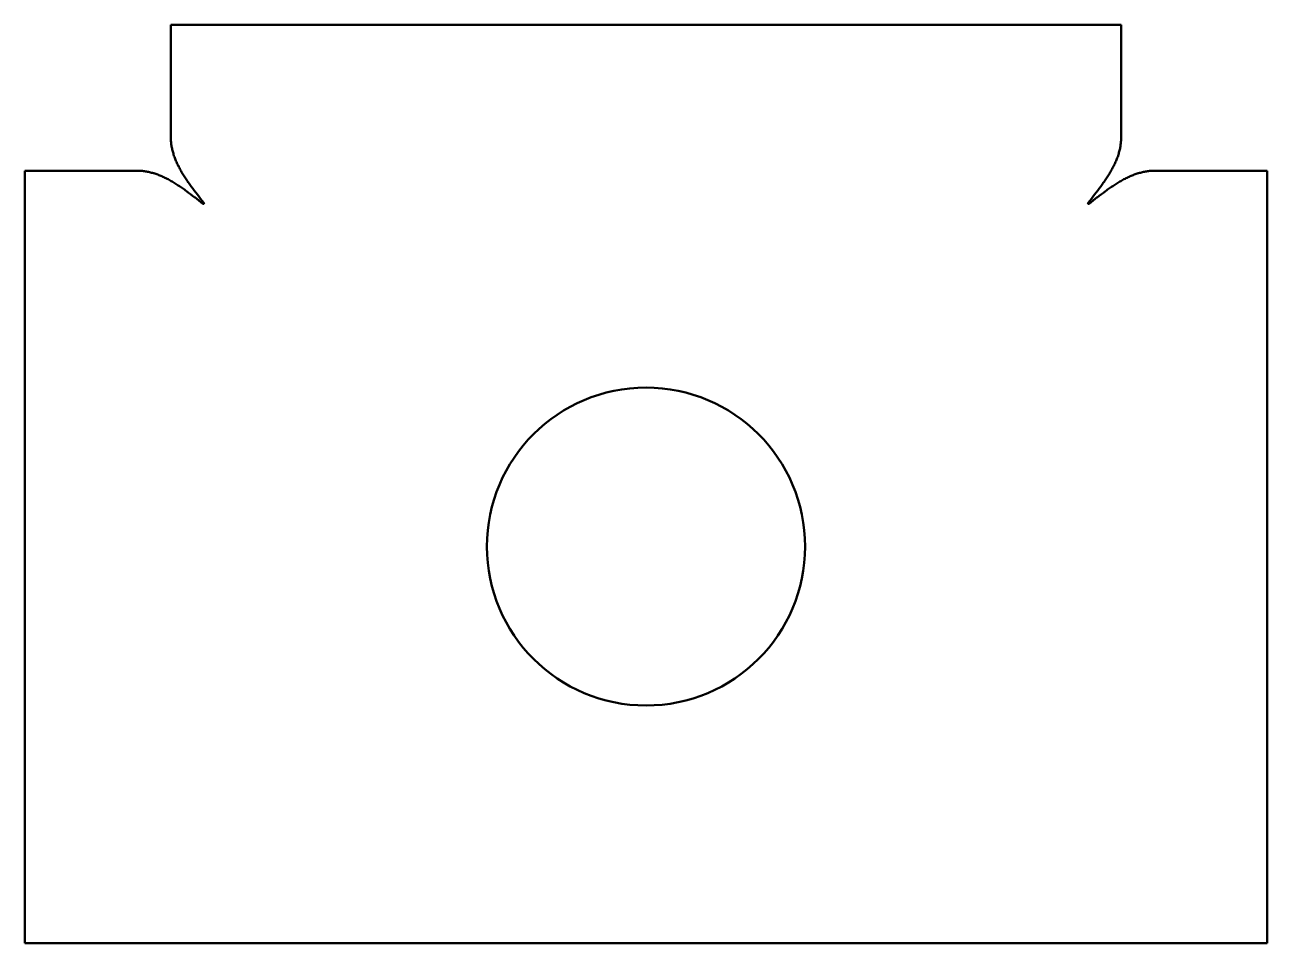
# Model space of a CAD drawing. Header units: millimetres. Extents: x 0 to 188, y 0 to 139.
import ezdxf

# ---------------------------------------------------------------- set-up
doc = ezdxf.new("R2010")
doc.units = ezdxf.units.MM
doc.layers.add('IV_INTERIOR_PROFILES', color=7, linetype='Continuous', lineweight=50)
doc.layers.add('IV_OUTER_PROFILE', color=7, linetype='Continuous', lineweight=50)

msp = doc.modelspace()

# ---------------------------------------------------------------- linework, layer by layer
at = {"layer": 'IV_INTERIOR_PROFILES'}
msp.add_circle((93.93, 60), 24.05, dxfattribs=at)
at = {"layer": 'IV_OUTER_PROFILE'}
for p, q in [((22.07, 121.93), (22.07, 138.93)), ((165.79, 138.93), (22.07, 138.93)), ((165.79, 121.93), (165.79, 138.93)), ((17, 116.86), (0, 116.86)), ((0, 116.86), (0, 0)), ((170.85, 116.86), (187.85, 116.86)), ((187.85, 0), (187.85, 116.86)), ((187.85, 0), (0, 0))]:
    msp.add_line(p, q, dxfattribs=at)
for centre, radius, start, end in [((30.07, 121.93), 8, 180.0417, 184.4874), ((30.5, 121.98), 8.43, 184.5607, 188.8057), ((31.09, 122.08), 9.03, 188.8982, 192.9081), ((156.77, 122.08), 9.03, 347.0919, 351.1018), ((157.35, 121.98), 8.43, 351.1943, 355.4393), ((157.78, 121.93), 8, 355.5126, 359.9583), ((31.84, 122.27), 9.8, 193.0134, 196.7668), ((32.75, 122.57), 10.76, 196.879, 200.3664), ((33.8, 122.98), 11.89, 200.4777, 203.7049), ((154.06, 122.98), 11.89, 336.2951, 339.5223), ((155.11, 122.57), 10.76, 339.6336, 343.121), ((156.02, 122.27), 9.8, 343.2332, 346.9866), ((16.99, 108.85), 8, 85.5126, 89.9583), ((16.95, 108.43), 8.43, 81.1943, 85.4393), ((16.84, 107.84), 9.03, 77.0919, 81.1018), ((16.65, 107.09), 9.8, 73.2332, 76.9866), ((16.36, 106.18), 10.76, 69.6336, 73.121), ((35.52, 123.78), 13.79, 203.866, 206.7175), ((37.99, 125.08), 16.57, 206.882, 209.3136), ((41.04, 126.85), 20.11, 209.4604, 211.5121), ((146.81, 126.85), 20.11, 328.4879, 330.5396), ((149.87, 125.08), 16.57, 330.6864, 333.118), ((152.33, 123.78), 13.79, 333.2825, 336.134), ((171.5, 106.18), 10.76, 106.879, 110.3664), ((171.2, 107.09), 9.8, 103.0134, 106.7668), ((171.01, 107.84), 9.03, 98.8982, 102.9081), ((170.91, 108.43), 8.43, 94.5607, 98.8057), ((170.86, 108.85), 8, 90.0417, 94.4874), ((15.94, 105.13), 11.89, 66.2951, 69.5223), ((15.14, 103.4), 13.79, 63.2825, 66.134), ((13.85, 100.94), 16.57, 60.6864, 63.118), ((12.07, 97.88), 20.11, 58.4879, 60.5396), ((9.64, 94.02), 24.68, 56.6495, 58.3574), ((6.23, 88.95), 30.79, 55.1378, 56.5333), ((44.91, 129.29), 24.68, 211.6426, 213.3505), ((49.98, 132.7), 30.79, 213.4667, 214.8622), ((56.99, 137.67), 39.38, 214.9663, 216.0754), ((130.86, 137.67), 39.38, 323.9246, 325.0337), ((137.87, 132.7), 30.79, 325.1378, 326.5333), ((142.94, 129.29), 24.68, 326.6495, 328.3574), ((181.63, 88.95), 30.79, 123.4667, 124.8622), ((178.22, 94.02), 24.68, 121.6426, 123.3505), ((175.78, 97.88), 20.11, 119.4604, 121.5121), ((174.01, 100.94), 16.57, 116.882, 119.3136), ((172.71, 103.4), 13.79, 113.866, 116.7175), ((171.91, 105.13), 11.89, 110.4777, 113.7049), ((1.25, 81.94), 39.38, 53.9246, 55.0337), ((-17.45, 56.87), 70.65, 52.3738, 53.6338), ((82.05, 156.37), 70.65, 216.3662, 217.6262), ((-148.97, -111.11), 284, 51.7301, 52.0483), ((250.04, 287.9), 284, 217.9517, 218.2699), ((-62.18, 287.9), 284, 321.7301, 322.0483), ((336.83, -111.11), 284, 127.9517, 128.2699), ((105.8, 156.37), 70.65, 322.3738, 323.6338), ((205.3, 56.87), 70.65, 126.3662, 127.6262), ((186.6, 81.94), 39.38, 124.9663, 126.0754), ((26.99, 111.94), 0.101, 231.6511, 38.3489), ((160.86, 111.94), 0.101, 141.6511, 308.3489)]:
    msp.add_arc(centre, radius, start, end, dxfattribs=at)

doc.saveas('drawing.dxf')
